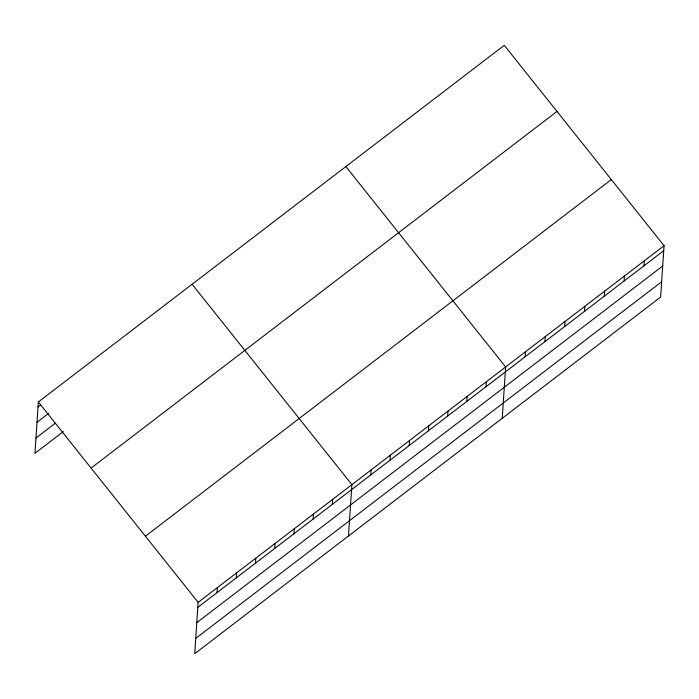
<?xml version="1.0" encoding="UTF-8"?>
<svg xmlns="http://www.w3.org/2000/svg" width="699" height="699" viewBox="0 0 699 699"><rect width="100%" height="100%" fill="white"/><g stroke="black" fill="none" stroke-linecap="round" stroke-linejoin="round"><path stroke-width="1.05" d="M38.358 401.951L198.14 602.337L194.733 653.687L660.642 297.04L664.05 245.698L504.267 45.313L38.358 401.951L34.95 453.301L63.364 431.554M217.031 592.63L217.363 587.632M236.245 577.916L236.577 572.918M255.467 563.202L255.799 558.204M274.681 548.497L275.013 543.499M293.903 533.783L294.235 528.785M313.126 519.069L313.458 514.071M332.34 504.363L332.672 499.357M348.478 535.993L351.894 484.652L192.111 284.266M370.776 474.936L371.108 469.938M389.998 460.222L390.33 455.224M409.212 445.516L409.544 440.51M428.435 430.802L428.767 425.805M447.657 416.088L447.989 411.091M466.871 401.375L467.203 396.377M486.093 386.669L486.425 381.671M502.231 418.299L505.639 366.958L345.856 166.572M525.106 356.796L525.438 351.798M544.914 341.645L545.246 336.638M564.713 326.485L565.045 321.488M584.513 311.326L584.845 306.328M604.312 296.166L604.644 291.168M624.12 281.015L624.452 276.009M643.919 265.856L644.251 260.858M38.026 406.958L40.533 405.036M37.012 422.248L48.712 413.292M35.964 438.011L55.186 423.297M91.088 468.085L556.998 111.438M145.418 536.212L611.319 179.573M198.14 602.337L664.05 245.698M197.808 607.344L663.718 250.696M196.795 622.634L662.704 265.996M195.746 638.397L661.656 281.749"/></g></svg>
